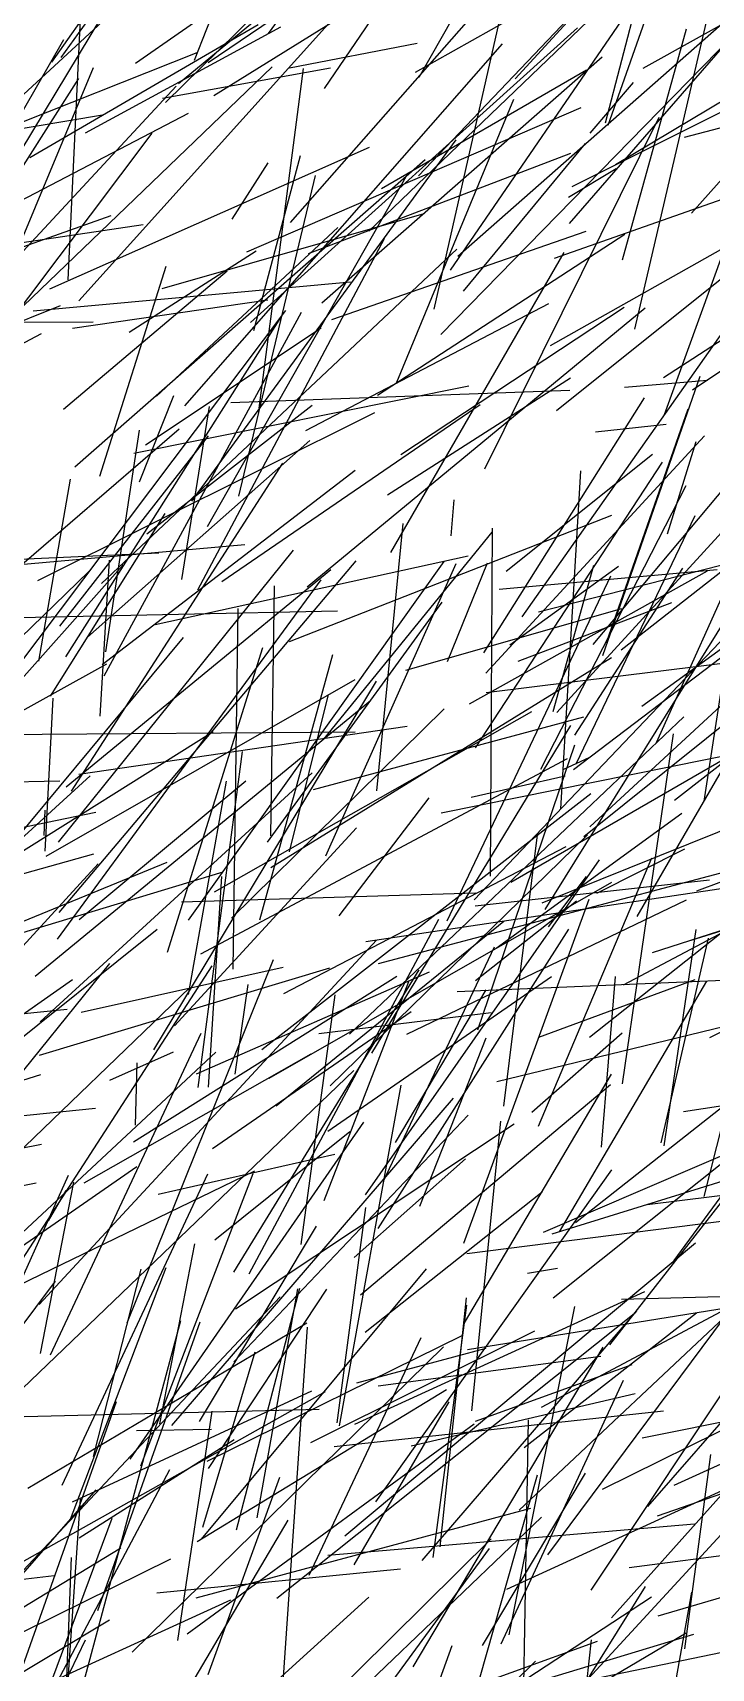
# Model space of a CAD drawing. Header units: metres. Extents: x 0 to 1019, y 0 to 619.
# Drawn here: x 494.3 to 531.1, y 321.2 to 409.9 of the extents above; entities that cross this region are included whole.
import ezdxf

# ---------------------------------------------------------------- set-up
doc = ezdxf.new("R2010")
doc.units = ezdxf.units.M

msp = doc.modelspace()

# ---------------------------------------------------------------- linework, layer by layer
at = {"color": 52}
msp.add_line((495.856, 408.502), (507.481, 424.672), dxfattribs=at)
at = {"color": 12}
for p, q in [((525.482, 404.845), (532.182, 423.882)), ((507.211, 366.319), (507.398, 379.879)), ((527.63, 329.971), (544.906, 349.824)), ((503.753, 332.423), (517.599, 339.251)), ((491.097, 321.843), (501.796, 327.127))]:
    msp.add_line(p, q, dxfattribs=at)
at = {"color": 90}
for p, q in [((515.235, 407.443), (524.116, 423.014)), ((487.99, 401.12), (507.934, 419.578))]:
    msp.add_line(p, q, dxfattribs=at)
at = {"color": 253}
for p, q in [((499.87, 408.202), (519.748, 422.14)), ((509.178, 379.826), (527.478, 394.935))]:
    msp.add_line(p, q, dxfattribs=at)
at = {"color": 202}
for p, q in [((510.114, 406.838), (520.419, 421.999)), ((529.614, 404.185), (540.274, 406.989))]:
    msp.add_line(p, q, dxfattribs=at)
at = {"color": 222}
for p, q in [((495.348, 408.263), (504.21, 420.864)), ((527.886, 360.001), (533.986, 361.964))]:
    msp.add_line(p, q, dxfattribs=at)
at = {"color": 9}
for p, q in [((503.806, 408.247), (519.404, 418.788)), ((510.505, 394.313), (524.294, 399.094)), ((524.478, 366.803), (534.737, 376.296))]:
    msp.add_line(p, q, dxfattribs=at)
at = {"color": 155}
for p, q in [((507.086, 409.807), (513.701, 418.945)), ((482.084, 396.763), (500.286, 399.458)), ((498.065, 375.604), (511.783, 386.14))]:
    msp.add_line(p, q, dxfattribs=at)
at = {"color": 249}
for p, q in [((501.509, 406.07), (513.845, 418.227)), ((496.411, 368.739), (507.853, 386.525)), ((530.284, 363.34), (548.521, 370.229)), ((486.33, 355.914), (496.178, 356.929)), ((512.069, 341.45), (525.61, 352.837))]:
    msp.add_line(p, q, dxfattribs=at)
at = {"color": 252}
msp.add_line((508.275, 399.562), (524.742, 418.314), dxfattribs=at)
at = {"color": 230}
for p, q in [((493.68, 403.469), (502.089, 417.397)), ((498.027, 380), (517.29, 398.117))]:
    msp.add_line(p, q, dxfattribs=at)
at = {"color": 67}
msp.add_line((512.521, 399.095), (530.417, 416.286), dxfattribs=at)
at = {"color": 178}
for p, q in [((515.206, 402.094), (528.953, 416.542)), ((492.896, 396.634), (497.603, 407.965))]:
    msp.add_line(p, q, dxfattribs=at)
at = {"color": 173}
for p, q in [((520.449, 407.349), (528.571, 416.26)), ((512.324, 339.413), (521.9, 347.034))]:
    msp.add_line(p, q, dxfattribs=at)
at = {"color": 15}
msp.add_line((525.337, 404.965), (528.224, 416.066), dxfattribs=at)
at = {"color": 194}
for p, q in [((496.81, 395.326), (514.579, 415.067)), ((521.829, 369.929), (529.7, 385.31))]:
    msp.add_line(p, q, dxfattribs=at)
at = {"color": 205}
for p, q in [((502.203, 407.107), (512.163, 415.31)), ((505.284, 353.401), (505.974, 358.256)), ((495.913, 331.13), (503.8, 347.997))]:
    msp.add_line(p, q, dxfattribs=at)
at = {"color": 204}
for p, q in [((503.074, 408.366), (505.992, 415.778)), ((506.279, 393.715), (508.821, 403.195)), ((504.549, 380.116), (518.539, 389.702)), ((529.974, 360.669), (540.067, 363.829))]:
    msp.add_line(p, q, dxfattribs=at)
at = {"color": 95}
msp.add_line((504.119, 406.449), (519.056, 415.742), dxfattribs=at)
at = {"color": 199}
for p, q in [((516.047, 394.861), (520.566, 414.747)), ((518.297, 371.093), (528.43, 386.585))]:
    msp.add_line(p, q, dxfattribs=at)
at = {"color": 62}
msp.add_line((516.934, 396.984), (528.839, 414.345), dxfattribs=at)
at = {"color": 24}
for p, q in [((527.37, 407.934), (539, 414.419)), ((526.248, 397.549), (529.729, 410.06)), ((511.751, 334.44), (527.461, 341.63)), ((484.655, 315.913), (497.751, 330.868))]:
    msp.add_line(p, q, dxfattribs=at)
at = {"color": 122}
for p, q in [((525.874, 402.712), (544.394, 413.782)), ((489.132, 340.892), (499.947, 348.407))]:
    msp.add_line(p, q, dxfattribs=at)
at = {"color": 64}
for p, q in [((526.933, 393.783), (531.529, 413.527)), ((496.468, 393.847), (507.048, 395.368)), ((509.098, 388.286), (522.273, 395.171))]:
    msp.add_line(p, q, dxfattribs=at)
at = {"color": 240}
msp.add_line((496.224, 396.454), (496.978, 412.298), dxfattribs=at)
at = {"color": 33}
for p, q in [((523.384, 399.512), (534.493, 412.306)), ((492.242, 396.341), (502.075, 406.95))]:
    msp.add_line(p, q, dxfattribs=at)
at = {"color": 65}
for p, q in [((515.048, 407.711), (522.597, 411.97)), ((482.767, 395.079), (502.756, 405.491)), ((497.842, 324.338), (503.376, 339.972))]:
    msp.add_line(p, q, dxfattribs=at)
at = {"color": 201}
msp.add_line((517.332, 397.749), (532.847, 411.408), dxfattribs=at)
at = {"color": 80}
for p, q in [((516.416, 393.501), (533.329, 410.819)), ((501.606, 360.015), (506.775, 376.529)), ((501.992, 356.032), (511.843, 366.752))]:
    msp.add_line(p, q, dxfattribs=at)
at = {"color": 149}
for p, q in [((494.16, 403.091), (506.514, 410.298)), ((521.91, 362.695), (538.132, 369.218))]:
    msp.add_line(p, q, dxfattribs=at)
at = {"color": 245}
for p, q in [((497.165, 404.431), (507.746, 410.18)), ((485.953, 360.613), (504.081, 371.971)), ((495.615, 311.619), (496.905, 330.361)), ((505.372, 315.596), (524.911, 322.67))]:
    msp.add_line(p, q, dxfattribs=at)
at = {"color": 224}
msp.add_line((506.11, 394.14), (523.81, 410.117), dxfattribs=at)
at = {"color": 229}
for p, q in [((523.521, 401.523), (541.17, 410.339)), ((495.817, 311.985), (496.411, 327.198))]:
    msp.add_line(p, q, dxfattribs=at)
at = {"color": 210}
msp.add_line((485.016, 401.544), (503.218, 408.774), dxfattribs=at)
at = {"color": 181}
for p, q in [((486.608, 393.138), (495.997, 409.479)), ((501.345, 406.313), (510.435, 407.949)), ((496.826, 361.793), (505.856, 369.303))]:
    msp.add_line(p, q, dxfattribs=at)
at = {"color": 237}
msp.add_line((502.549, 389.627), (519.753, 409.247), dxfattribs=at)
at = {"color": 102}
for p, q in [((508.22, 407.955), (515.134, 409.281)), ((529.074, 368.264), (543.763, 379.725))]:
    msp.add_line(p, q, dxfattribs=at)
at = {"color": 98}
msp.add_line((490.139, 391.52), (507.273, 408.007), dxfattribs=at)
at = {"color": 118}
msp.add_line((506.584, 389.504), (508.976, 407.912), dxfattribs=at)
at = {"color": 106}
for p, q in [((509.966, 395.212), (525.161, 408.543)), ((505.05, 389.812), (523.395, 390.486)), ((505.085, 361.856), (516.596, 373.206)), ((489.743, 359.872), (504.626, 364.377)), ((479.239, 346.514), (496.474, 358.531))]:
    msp.add_line(p, q, dxfattribs=at)
at = {"color": 94}
for p, q in [((513.194, 401.417), (524.298, 407.846)), ((512.985, 390.205), (526.377, 398.94)), ((486.239, 374.584), (502.247, 388.384)), ((496.126, 368.986), (510.451, 380.756)), ((495.017, 319.298), (501.739, 331.97))]:
    msp.add_line(p, q, dxfattribs=at)
at = {"color": 72}
for p, q in [((487.792, 393.287), (496.815, 407.369)), ((494.987, 365.483), (495.414, 373.785)), ((486.823, 352.766), (497.855, 364.81)), ((524.562, 325.444), (535.811, 342.385))]:
    msp.add_line(p, q, dxfattribs=at)
at = {"color": 157}
for p, q in [((524.511, 404.402), (526.857, 407.161)), ((505.204, 337.814), (517.888, 351.177))]:
    msp.add_line(p, q, dxfattribs=at)
at = {"color": 231}
msp.add_line((514.028, 390.911), (520.37, 406.248), dxfattribs=at)
at = {"color": 11}
for p, q in [((479.305, 402.253), (498.093, 405.396)), ((500.414, 387.516), (509.939, 393.85)), ((486.628, 357.992), (502.475, 377.075))]:
    msp.add_line(p, q, dxfattribs=at)
at = {"color": 16}
for p, q in [((505.917, 397.984), (524.017, 405.801)), ((490.156, 362.945), (497.425, 369.575)), ((494.663, 340.926), (512.937, 360.675)), ((499.772, 349.739), (514.028, 358.721))]:
    msp.add_line(p, q, dxfattribs=at)
at = {"color": 167}
msp.add_line((518.805, 386.223), (528.242, 405.272), dxfattribs=at)
at = {"color": 30}
for p, q in [((529.992, 400.072), (535.039, 405.756)), ((489.254, 369.811), (499.206, 381.014)), ((509.282, 326.241), (515.354, 339.127)), ((514.914, 321.278), (525.216, 338.612))]:
    msp.add_line(p, q, dxfattribs=at)
at = {"color": 142}
for p, q in [((487.818, 387.182), (500.78, 404.4)), ((509.376, 333.446), (521.51, 339.493))]:
    msp.add_line(p, q, dxfattribs=at)
at = {"color": 234}
for p, q in [((495.235, 395.972), (512.544, 403.658)), ((505.121, 399.743), (507.071, 402.799)), ((489.806, 307.318), (497.162, 322.749))]:
    msp.add_line(p, q, dxfattribs=at)
at = {"color": 53}
msp.add_line((502.936, 384.471), (517.251, 404.053), dxfattribs=at)
at = {"color": 132}
for p, q in [((517.647, 395.846), (524.251, 403.851)), ((500.099, 385.517), (501.955, 390.195)), ((505.167, 359.093), (505.433, 378.647)), ((499.585, 332.543), (512.25, 350.807)), ((512.898, 330.232), (525.679, 348.22))]:
    msp.add_line(p, q, dxfattribs=at)
at = {"color": 206}
for p, q in [((496.596, 386.324), (515.569, 402.987)), ((518.747, 376.233), (527.441, 390.059))]:
    msp.add_line(p, q, dxfattribs=at)
at = {"color": 121}
msp.add_line((509.248, 397.89), (523.463, 403.326), dxfattribs=at)
at = {"color": 156}
for p, q in [((522.574, 397.64), (537.683, 402.955)), ((517.3, 357.889), (534.437, 358.617)), ((529.631, 322.261), (531.033, 332.794))]:
    msp.add_line(p, q, dxfattribs=at)
at = {"color": 61}
for p, q in [((522.681, 389.372), (539.048, 402.508)), ((510.195, 365.233), (517.251, 381.085))]:
    msp.add_line(p, q, dxfattribs=at)
at = {"color": 225}
msp.add_line((523.332, 400.932), (525.905, 402.488), dxfattribs=at)
at = {"color": 123}
for p, q in [((528.528, 389.161), (533.545, 403.016)), ((482.013, 356.839), (501.592, 364.903))]:
    msp.add_line(p, q, dxfattribs=at)
at = {"color": 139}
for p, q in [((503.778, 383.087), (514.606, 402.184)), ((525.186, 376.104), (530.458, 391.232)), ((511.357, 312.261), (529.71, 323.131))]:
    msp.add_line(p, q, dxfattribs=at)
at = {"color": 85}
for p, q in [((505.48, 384.728), (509.63, 402.11)), ((503.256, 379.652), (513.367, 398.701)), ((494.446, 358.709), (512.601, 373.65)), ((495.269, 338.184), (503.439, 355.622))]:
    msp.add_line(p, q, dxfattribs=at)
at = {"color": 126}
msp.add_line((528.475, 391.163), (543.194, 400.721), dxfattribs=at)
at = {"color": 91}
for p, q in [((481.822, 394.026), (498.553, 399.947)), ((511.719, 343.465), (517.745, 348.823))]:
    msp.add_line(p, q, dxfattribs=at)
at = {"color": 200}
for p, q in [((501.325, 395.986), (515.509, 400.058)), ((499.791, 387.066), (517.934, 390.722))]:
    msp.add_line(p, q, dxfattribs=at)
at = {"color": 226}
for p, q in [((522.348, 392.908), (534.71, 399.866)), ((496.817, 369.67), (514.584, 372.269)), ((521.719, 355.402), (530.191, 358.529))]:
    msp.add_line(p, q, dxfattribs=at)
at = {"color": 146}
for p, q in [((501.008, 390.157), (510.843, 399.303)), ((516.427, 367.564), (532.905, 370.888))]:
    msp.add_line(p, q, dxfattribs=at)
at = {"color": 36}
for p, q in [((497.943, 385.818), (501.54, 397.196)), ((517.868, 338.473), (536.061, 341.415))]:
    msp.add_line(p, q, dxfattribs=at)
at = {"color": 114}
for p, q in [((499.527, 393.631), (506.416, 398.037)), ((506.034, 342.58), (516.315, 361.813))]:
    msp.add_line(p, q, dxfattribs=at)
at = {"color": 13}
msp.add_line((513.704, 381.686), (523.091, 397.948), dxfattribs=at)
at = {"color": 171}
for p, q in [((494.336, 394.781), (511.52, 396.345)), ((511.713, 326.809), (516.87, 335.642)), ((480.441, 316.421), (499.085, 327.724))]:
    msp.add_line(p, q, dxfattribs=at)
at = {"color": 34}
for p, q in [((495.971, 389.442), (504.841, 396.944)), ((528.09, 371.38), (533.474, 383.346))]:
    msp.add_line(p, q, dxfattribs=at)
at = {"color": 66}
for p, q in [((486.678, 391.419), (495.818, 395.071)), ((510.289, 350.323), (522.416, 358.701)), ((501.04, 325.297), (514.236, 326.591))]:
    msp.add_line(p, q, dxfattribs=at)
at = {"color": 96}
for p, q in [((493.395, 375.365), (508.025, 394.79)), ((502.74, 357.719), (504.801, 369.289)), ((510.931, 334.351), (514.264, 352.799))]:
    msp.add_line(p, q, dxfattribs=at)
at = {"color": 74}
for p, q in [((498.187, 374.998), (508.866, 394.71)), ((477.784, 349.562), (497.703, 351.555))]:
    msp.add_line(p, q, dxfattribs=at)
at = {"color": 89}
for p, q in [((514.241, 386.989), (526.346, 394.97)), ((512.956, 368.767), (514.375, 383.26))]:
    msp.add_line(p, q, dxfattribs=at)
at = {"color": 175}
msp.add_line((520.815, 378.199), (532.471, 394.73), dxfattribs=at)
at = {"color": 223}
for p, q in [((530.055, 390.497), (536.891, 395.099)), ((524.169, 366.293), (536.661, 376.33))]:
    msp.add_line(p, q, dxfattribs=at)
at = {"color": 101}
msp.add_line((488.087, 394.144), (497.578, 394.189), dxfattribs=at)
at = {"color": 227}
for p, q in [((496.104, 376.024), (507.794, 394.469)), ((482.93, 347.325), (494.789, 349.606))]:
    msp.add_line(p, q, dxfattribs=at)
at = {"color": 188}
for p, q in [((479.995, 385.719), (494.78, 393.555)), ((522.909, 367.791), (524.003, 386.099)), ((528.151, 329.46), (543.557, 334.821))]:
    msp.add_line(p, q, dxfattribs=at)
at = {"color": 17}
for p, q in [((513.521, 384.811), (523.448, 391.148)), ((510.91, 361.991), (515.783, 368.384))]:
    msp.add_line(p, q, dxfattribs=at)
at = {"color": 42}
for p, q in [((526.358, 390.641), (530.864, 391.025)), ((496.363, 329.275), (501.539, 342.932)), ((526.876, 307.848), (530.009, 325.324))]:
    msp.add_line(p, q, dxfattribs=at)
at = {"color": 69}
msp.add_line((494.588, 380.17), (512.849, 389.267), dxfattribs=at)
at = {"color": 58}
for p, q in [((500.493, 382.686), (509.448, 389.657)), ((510.801, 334.508), (512.358, 346.177)), ((518.301, 334.59), (526.785, 337.671)), ((504.552, 312.82), (521.877, 329.388))]:
    msp.add_line(p, q, dxfattribs=at)
at = {"color": 86}
for p, q in [((502.383, 380.217), (503.877, 389.6)), ((521.868, 335.351), (536.514, 343.157)), ((499.93, 334.089), (503.997, 334.162)), ((528.182, 324.043), (537.847, 326.898))]:
    msp.add_line(p, q, dxfattribs=at)
at = {"color": 27}
msp.add_line((524.676, 376.686), (535.232, 389.333), dxfattribs=at)
at = {"color": 107}
for p, q in [((525.387, 376.808), (529.813, 389.464)), ((483.603, 349.837), (494.757, 353.392)), ((507.894, 320.726), (509.195, 339.686)), ((502.076, 302.376), (521.538, 321.586))]:
    msp.add_line(p, q, dxfattribs=at)
at = {"color": 49}
for p, q in [((498.266, 376.294), (500.095, 388.309)), ((528.355, 349.686), (530.916, 360.777))]:
    msp.add_line(p, q, dxfattribs=at)
at = {"color": 20}
for p, q in [((524.792, 388.212), (528.627, 388.641)), ((513.013, 345.033), (523.354, 361.261)), ((530.985, 355.391), (542.504, 361.182)), ((529.052, 331.121), (546.801, 339.252))]:
    msp.add_line(p, q, dxfattribs=at)
at = {"color": 162}
for p, q in [((495.786, 377.679), (503.837, 388.012)), ((511.47, 355.564), (529.57, 372.768)), ((514.816, 333.259), (526.95, 336.097))]:
    msp.add_line(p, q, dxfattribs=at)
at = {"color": 116}
for p, q in [((497.285, 377.084), (509.323, 387.744)), ((526.318, 358.248), (546.118, 368.771)), ((503.839, 352.704), (504.557, 364.118))]:
    msp.add_line(p, q, dxfattribs=at)
at = {"color": 247}
for p, q in [((518.846, 375.132), (530.703, 388.01)), ((507.113, 353.188), (525.687, 363.813))]:
    msp.add_line(p, q, dxfattribs=at)
at = {"color": 46}
msp.add_line((526.18, 376.413), (541.343, 388.258), dxfattribs=at)
at = {"color": 215}
for p, q in [((528.689, 382.691), (530.252, 387.693)), ((482.418, 380.811), (501.146, 381.653)), ((522.498, 341.283), (534.689, 351.03))]:
    msp.add_line(p, q, dxfattribs=at)
at = {"color": 112}
msp.add_line((519.958, 380.675), (527.885, 387.005), dxfattribs=at)
at = {"color": 111}
for p, q in [((494.64, 375.784), (496.353, 385.653)), ((522.706, 373.005), (534.671, 386.123))]:
    msp.add_line(p, q, dxfattribs=at)
at = {"color": 212}
for p, q in [((516.974, 382.582), (517.136, 384.53)), ((517.833, 343.677), (532.474, 345.551)), ((510.64, 333.23), (528.483, 335.158))]:
    msp.add_line(p, q, dxfattribs=at)
at = {"color": 82}
for p, q in [((527.303, 373.344), (542.476, 384.368)), ((510.074, 371.557), (519.194, 382.775)), ((517.693, 339.922), (525.652, 353.397))]:
    msp.add_line(p, q, dxfattribs=at)
at = {"color": 75}
msp.add_line((495.276, 373.891), (501.48, 383.788), dxfattribs=at)
at = {"color": 192}
msp.add_line((508.219, 376.861), (525.673, 383.699), dxfattribs=at)
at = {"color": 187}
for p, q in [((519.098, 364.134), (519.22, 382.993)), ((525.164, 330.906), (544.189, 340.328))]:
    msp.add_line(p, q, dxfattribs=at)
at = {"color": 4}
for p, q in [((523.742, 370.226), (530.196, 383.692)), ((521.698, 350.577), (527.837, 365.132))]:
    msp.add_line(p, q, dxfattribs=at)
at = {"color": 51}
for p, q in [((490.526, 380.761), (505.792, 382.115)), ((513.046, 359.397), (532.15, 364.46))]:
    msp.add_line(p, q, dxfattribs=at)
at = {"color": 241}
for p, q in [((530.677, 368.21), (532.891, 382.469)), ((489.215, 321.639), (507.708, 341.334)), ((496.822, 328.279), (505.222, 333.6))]:
    msp.add_line(p, q, dxfattribs=at)
at = {"color": 172}
for p, q in [((495.71, 365.975), (508.441, 381.805)), ((502.672, 323.066), (518.225, 334.46)), ((503.17, 325.027), (521.293, 329.885))]:
    msp.add_line(p, q, dxfattribs=at)
at = {"color": 174}
for p, q in [((495.747, 362.173), (511.833, 381.22)), ((494.04, 330.967), (509.158, 339.917))]:
    msp.add_line(p, q, dxfattribs=at)
at = {"color": 193}
for p, q in [((497.971, 372.814), (498.463, 381.273)), ((511.166, 317.317), (530.127, 323.05))]:
    msp.add_line(p, q, dxfattribs=at)
at = {"color": 191}
for p, q in [((500.935, 377.78), (517.902, 381.508)), ((492.345, 341.202), (504.026, 359.276))]:
    msp.add_line(p, q, dxfattribs=at)
at = {"color": 233}
for p, q in [((518.229, 362.857), (535.97, 381.485)), ((505.211, 342.676), (515.245, 359.065)), ((518.51, 311.178), (527.507, 325.634))]:
    msp.add_line(p, q, dxfattribs=at)
at = {"color": 60}
for p, q in [((521.714, 378.459), (533.083, 381.375)), ((527.592, 346.336), (533.579, 347.088))]:
    msp.add_line(p, q, dxfattribs=at)
at = {"color": 76}
for p, q in [((485.826, 369.462), (497.346, 380.654)), ((516.781, 375.776), (518.951, 381.127))]:
    msp.add_line(p, q, dxfattribs=at)
at = {"color": 130}
for p, q in [((502.745, 361.749), (516.605, 381.191)), ((512.684, 354.543), (523.453, 372.3)), ((505.349, 328.698), (508.786, 341.796))]:
    msp.add_line(p, q, dxfattribs=at)
at = {"color": 108}
for p, q in [((516.752, 361.709), (525.625, 380.42)), ((519.822, 351.676), (521.647, 366.371)), ((529.552, 351.378), (548.256, 354.232)), ((504.175, 344.426), (511.49, 350.301))]:
    msp.add_line(p, q, dxfattribs=at)
at = {"color": 19}
msp.add_line((517.973, 373.47), (530.865, 380.677), dxfattribs=at)
at = {"color": 78}
msp.add_line((519.576, 379.699), (531.388, 380.756), dxfattribs=at)
at = {"color": 189}
for p, q in [((520.15, 376.674), (526.043, 380.944)), ((520.932, 333.164), (530.271, 340.46))]:
    msp.add_line(p, q, dxfattribs=at)
at = {"color": 137}
msp.add_line((522.504, 373.063), (524.697, 380.993), dxfattribs=at)
at = {"color": 176}
for p, q in [((523.679, 371.774), (529.518, 380.83)), ((496.928, 356.773), (507.88, 359.208)), ((506.466, 329.354), (508.663, 341.771))]:
    msp.add_line(p, q, dxfattribs=at)
at = {"color": 163}
for p, q in [((527.054, 361.958), (538.17, 381.146)), ((518.063, 368.413), (523.155, 369.574)), ((512.328, 346.871), (525.002, 365.02)), ((482.115, 324.271), (495.538, 342.176))]:
    msp.add_line(p, q, dxfattribs=at)
at = {"color": 117}
for p, q in [((495.646, 360.717), (509.928, 380.19)), ((484.63, 348.104), (501.046, 361.264)), ((503.336, 334.58), (509.679, 345.168)), ((525.669, 323.927), (540.28, 340.347))]:
    msp.add_line(p, q, dxfattribs=at)
at = {"color": 185}
msp.add_line((522.062, 362.322), (533.144, 380.147), dxfattribs=at)
at = {"color": 209}
for p, q in [((507.034, 365.984), (516.497, 378.979)), ((479.586, 363.846), (497.726, 367.613))]:
    msp.add_line(p, q, dxfattribs=at)
at = {"color": 7}
for p, q in [((514.52, 375.293), (526.223, 378.647)), ((522.24, 361.388), (524.298, 364.119)), ((522.205, 327.356), (534.865, 344.375))]:
    msp.add_line(p, q, dxfattribs=at)
at = {"color": 218}
for p, q in [((520.608, 375.782), (528.927, 378.973)), ((494.714, 356.237), (509.446, 369.734)), ((499.699, 322.067), (516.553, 338.624))]:
    msp.add_line(p, q, dxfattribs=at)
at = {"color": 54}
msp.add_line((493.602, 378.162), (510.821, 378.518), dxfattribs=at)
at = {"color": 196}
msp.add_line((523.601, 369.91), (533.697, 377.591), dxfattribs=at)
at = {"color": 216}
for p, q in [((506.608, 361.772), (510.565, 376.155)), ((507.494, 351.684), (519.836, 361.706))]:
    msp.add_line(p, q, dxfattribs=at)
at = {"color": 8}
msp.add_line((507.215, 364.609), (525.652, 375.994), dxfattribs=at)
at = {"color": 32}
msp.add_line((518.87, 374.1), (536.988, 376.338), dxfattribs=at)
at = {"color": 29}
msp.add_line((486.146, 368.879), (498.327, 375.649), dxfattribs=at)
at = {"color": 203}
for p, q in [((495.036, 365.223), (511.768, 374.799)), ((504.161, 363.286), (521.337, 373.053))]:
    msp.add_line(p, q, dxfattribs=at)
at = {"color": 195}
msp.add_line((500.875, 354.719), (512.933, 374.699), dxfattribs=at)
at = {"color": 28}
for p, q in [((508.227, 365.461), (510.339, 373.978)), ((502.179, 322.705), (504.026, 335.139))]:
    msp.add_line(p, q, dxfattribs=at)
at = {"color": 166}
for p, q in [((520.212, 363.807), (536.662, 373.324)), ((521.348, 351.352), (526.239, 355.64))]:
    msp.add_line(p, q, dxfattribs=at)
at = {"color": 242}
for p, q in [((509.511, 368.834), (524.166, 372.78)), ((492.589, 319.231), (505.042, 324.915))]:
    msp.add_line(p, q, dxfattribs=at)
at = {"color": 217}
for p, q in [((492.201, 371.811), (511.773, 371.963)), ((525.565, 338.728), (538.961, 355.877))]:
    msp.add_line(p, q, dxfattribs=at)
at = {"color": 153}
for p, q in [((526.259, 352.876), (529.025, 371.86)), ((518.285, 358.486), (523.76, 362.791)), ((497.104, 320.521), (502.326, 340.058))]:
    msp.add_line(p, q, dxfattribs=at)
at = {"color": 92}
msp.add_line((503.273, 352.683), (505.669, 370.886), dxfattribs=at)
at = {"color": 180}
for p, q in [((518.422, 355.799), (523.678, 371.247)), ((485.815, 369.091), (495.778, 369.296)), ((523.712, 345.362), (543.562, 361.041))]:
    msp.add_line(p, q, dxfattribs=at)
at = {"color": 37}
for p, q in [((523.036, 369.911), (524.48, 370.591)), ((528.522, 349.514), (530.242, 361.249))]:
    msp.add_line(p, q, dxfattribs=at)
at = {"color": 110}
for p, q in [((503.416, 359.921), (523.278, 370.512)), ((526.625, 326.662), (539.093, 328.3))]:
    msp.add_line(p, q, dxfattribs=at)
at = {"color": 6}
for p, q in [((524.471, 355.405), (541.819, 369.195)), ((494.679, 354.427), (510.402, 359.165)), ((494.734, 338.256), (496.541, 347.547))]:
    msp.add_line(p, q, dxfattribs=at)
at = {"color": 81}
msp.add_line((506.715, 354.739), (524.542, 368.617), dxfattribs=at)
at = {"color": 124}
for p, q in [((494.925, 366.333), (494.981, 367.713)), ((505.298, 340.678), (520.387, 350.706))]:
    msp.add_line(p, q, dxfattribs=at)
at = {"color": 208}
msp.add_line((519.42, 360.238), (529.467, 367.552), dxfattribs=at)
at = {"color": 23}
msp.add_line((510.421, 352.774), (524.365, 366.379), dxfattribs=at)
at = {"color": 236}
msp.add_line((487.969, 362.646), (497.617, 365.344), dxfattribs=at)
at = {"color": 148}
for p, q in [((507.913, 357.779), (523.198, 365.745)), ((516.177, 312.361), (521.655, 331.684))]:
    msp.add_line(p, q, dxfattribs=at)
at = {"color": 26}
msp.add_line((524.861, 363.218), (529.641, 365.61), dxfattribs=at)
at = {"color": 21}
for p, q in [((512.358, 360.592), (532.326, 363.584)), ((491.755, 334.452), (511.706, 353.609)), ((516.384, 327.781), (517.805, 341.274))]:
    msp.add_line(p, q, dxfattribs=at)
at = {"color": 50}
for p, q in [((518.274, 362.524), (530.96, 363.942)), ((499.871, 350.635), (499.973, 354.024)), ((500.169, 332.166), (506.252, 348.019))]:
    msp.add_line(p, q, dxfattribs=at)
at = {"color": 183}
msp.add_line((502.363, 362.747), (518.306, 363.224), dxfattribs=at)
at = {"color": 198}
for p, q in [((514.572, 355.565), (529.725, 362.852)), ((495.163, 345.453), (496.115, 347.105))]:
    msp.add_line(p, q, dxfattribs=at)
at = {"color": 115}
for p, q in [((517.659, 344.242), (524.446, 362.883)), ((512.829, 310.682), (517.023, 322.433))]:
    msp.add_line(p, q, dxfattribs=at)
at = {"color": 184}
msp.add_line((513.308, 347.608), (519.331, 360.309), dxfattribs=at)
at = {"color": 133}
for p, q in [((483.689, 341.055), (498.484, 359.399)), ((476.463, 324.069), (495.47, 326.225))]:
    msp.add_line(p, q, dxfattribs=at)
at = {"color": 77}
msp.add_line((499.421, 339.924), (507.36, 359.617), dxfattribs=at)
at = {"color": 100}
for p, q in [((503.178, 353.428), (515.8, 358.952)), ((520.651, 329.777), (538.378, 346.452))]:
    msp.add_line(p, q, dxfattribs=at)
at = {"color": 169}
for p, q in [((510.105, 346.552), (514.682, 358.434)), ((515.281, 346.245), (518.87, 355.38))]:
    msp.add_line(p, q, dxfattribs=at)
at = {"color": 87}
for p, q in [((522.848, 344.853), (530.817, 358.444)), ((490.3, 340.388), (506.348, 348.169))]:
    msp.add_line(p, q, dxfattribs=at)
at = {"color": 141}
for p, q in [((525.124, 349.453), (525.883, 358.689)), ((513.745, 309.063), (532.016, 328.911))]:
    msp.add_line(p, q, dxfattribs=at)
at = {"color": 31}
msp.add_line((529.047, 343.298), (540.355, 358.753), dxfattribs=at)
at = {"color": 25}
for p, q in [((490.85, 346.567), (502.815, 358.097)), ((518.67, 322.443), (524.253, 331.784))]:
    msp.add_line(p, q, dxfattribs=at)
at = {"color": 138}
msp.add_line((508.856, 344.179), (510.696, 357.704), dxfattribs=at)
at = {"color": 186}
for p, q in [((513.969, 349.707), (518.863, 357.972)), ((499.994, 315.395), (508.153, 329.235))]:
    msp.add_line(p, q, dxfattribs=at)
at = {"color": 165}
for p, q in [((504.057, 349.372), (514.809, 356.806)), ((519.456, 353.012), (536.547, 357.15)), ((486.394, 316.575), (498.47, 323.822))]:
    msp.add_line(p, q, dxfattribs=at)
at = {"color": 251}
for p, q in [((509.811, 355.601), (519.142, 356.75)), ((503.447, 328.207), (515.632, 342.852)), ((527.315, 333.688), (545.424, 337.356))]:
    msp.add_line(p, q, dxfattribs=at)
at = {"color": 190}
msp.add_line((485.191, 336.823), (504.232, 354.603), dxfattribs=at)
at = {"color": 248}
msp.add_line((497.094, 347.505), (509.386, 354.508), dxfattribs=at)
at = {"color": 3}
msp.add_line((498.496, 353.077), (501.938, 354.61), dxfattribs=at)
at = {"color": 168}
msp.add_line((530.673, 346.781), (532.377, 353.481), dxfattribs=at)
at = {"color": 41}
for p, q in [((501.851, 334.363), (517.105, 352.102)), ((500.034, 309.334), (519.147, 328.21))]:
    msp.add_line(p, q, dxfattribs=at)
at = {"color": 129}
msp.add_line((521.979, 344.833), (539.029, 352.186), dxfattribs=at)
at = {"color": 243}
for p, q in [((518.104, 335.161), (519.674, 350.859)), ((492.91, 318.888), (498.853, 335.656))]:
    msp.add_line(p, q, dxfattribs=at)
at = {"color": 161}
for p, q in [((522.439, 344.75), (537.968, 349.553)), ((506.192, 319.305), (512.512, 325.053))]:
    msp.add_line(p, q, dxfattribs=at)
at = {"color": 144}
msp.add_line((501.097, 346.907), (510.681, 349.074), dxfattribs=at)
at = {"color": 70}
for p, q in [((490.215, 334.524), (496.253, 347.922)), ((511.208, 328.375), (530.216, 344.267))]:
    msp.add_line(p, q, dxfattribs=at)
at = {"color": 83}
msp.add_line((476.341, 343.877), (494.501, 347.511), dxfattribs=at)
at = {"color": 43}
msp.add_line((501.199, 334.448), (503.098, 344.216), dxfattribs=at)
at = {"color": 134}
msp.add_line((497.611, 332.678), (500.192, 342.835), dxfattribs=at)
at = {"color": 246}
msp.add_line((521.103, 342.616), (522.732, 342.881), dxfattribs=at)
at = {"color": 97}
msp.add_line((503.835, 332.026), (510.245, 341.754), dxfattribs=at)
at = {"color": 44}
msp.add_line((526.206, 341.211), (532.888, 341.392), dxfattribs=at)
at = {"color": 244}
msp.add_line((507.529, 324.997), (526.976, 340.503), dxfattribs=at)
at = {"color": 18}
msp.add_line((515.405, 327.046), (527.034, 340.584), dxfattribs=at)
at = {"color": 103}
msp.add_line((516.004, 327.21), (517.818, 340.875), dxfattribs=at)
at = {"color": 99}
msp.add_line((520.118, 323.015), (523.678, 340.813), dxfattribs=at)
at = {"color": 159}
for p, q in [((503.524, 328.845), (506.366, 338.35)), ((520.884, 318.302), (521.173, 334.667))]:
    msp.add_line(p, q, dxfattribs=at)
at = {"color": 164}
msp.add_line((511.872, 336.67), (518.869, 338.554), dxfattribs=at)
at = {"color": 79}
msp.add_line((513.025, 336.505), (525.081, 338.112), dxfattribs=at)
at = {"color": 158}
msp.add_line((490.211, 324.994), (510.168, 336.205), dxfattribs=at)
at = {"color": 255}
for p, q in [((496.467, 330.223), (509.426, 336.238)), ((516.574, 318.962), (532.088, 322.173))]:
    msp.add_line(p, q, dxfattribs=at)
at = {"color": 131}
msp.add_line((503.213, 328.068), (516.722, 336.314), dxfattribs=at)
at = {"color": 128}
msp.add_line((519.685, 322.534), (526.311, 336.826), dxfattribs=at)
at = {"color": 214}
msp.add_line((490.929, 334.768), (509.834, 335.24), dxfattribs=at)
at = {"color": 48}
msp.add_line((503.817, 320.865), (507.693, 331.566), dxfattribs=at)
at = {"color": 221}
msp.add_line((519.982, 325.497), (534.715, 332.239), dxfattribs=at)
at = {"color": 197}
msp.add_line((492.346, 312.466), (498.609, 329.344), dxfattribs=at)
at = {"color": 238}
msp.add_line((510.295, 327.335), (530.164, 329.026), dxfattribs=at)
at = {"color": 109}
msp.add_line((511.337, 317.151), (519.051, 327.691), dxfattribs=at)
at = {"color": 140}
msp.add_line((514.265, 316.195), (527.833, 325.074), dxfattribs=at)
at = {"color": 2}
msp.add_line((523.569, 313.68), (524.586, 322.739), dxfattribs=at)

doc.saveas('drawing.dxf')
